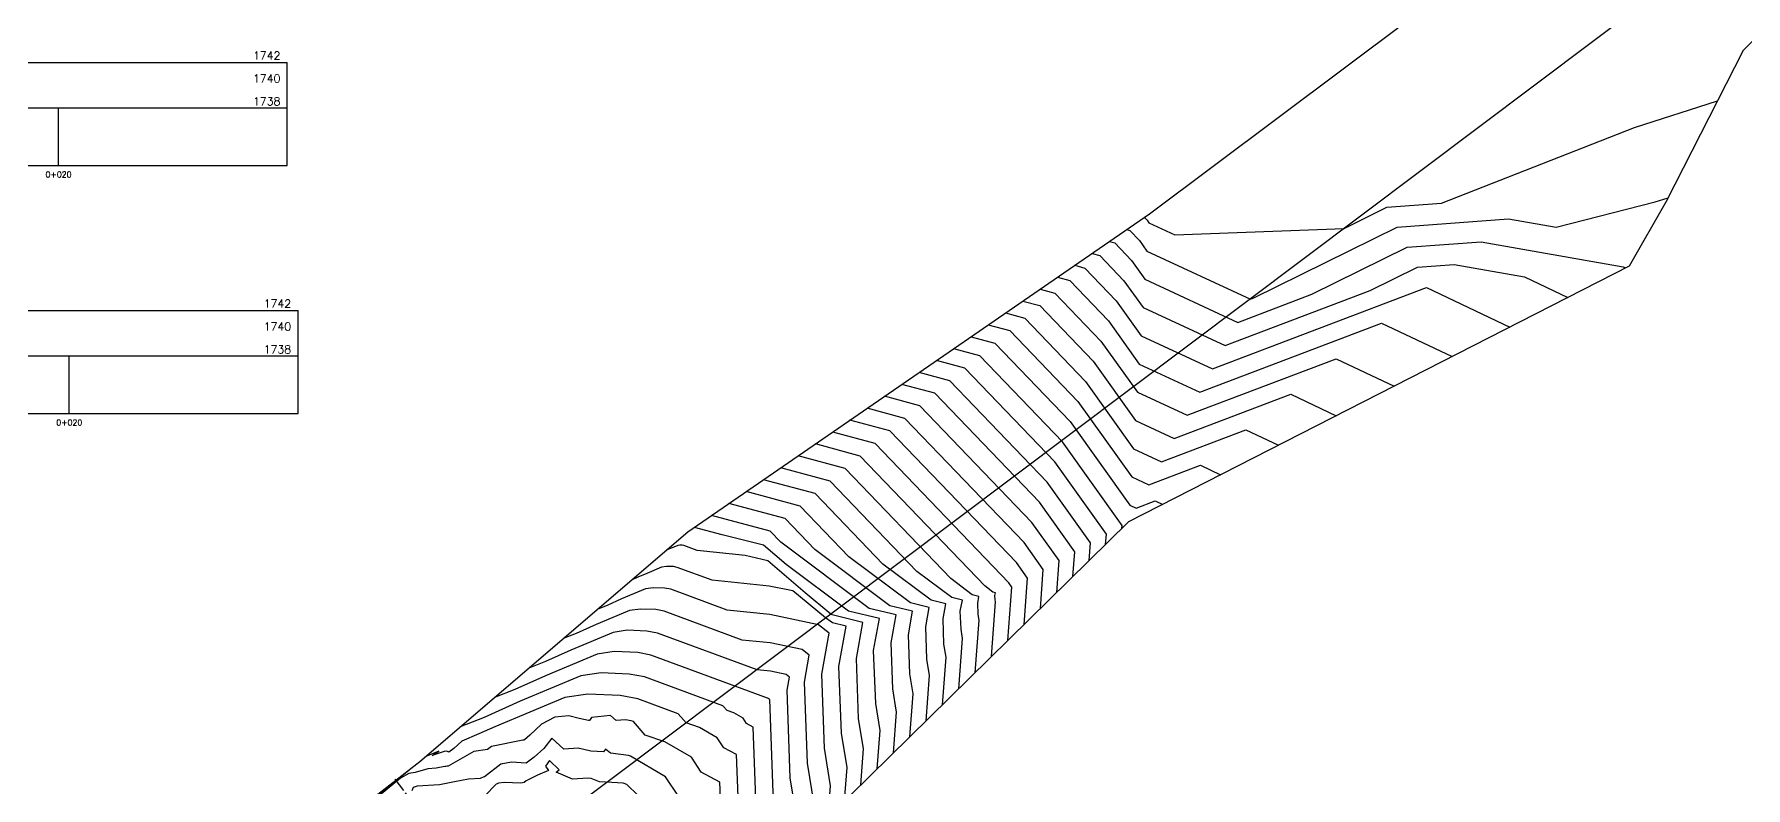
# Model space of a CAD drawing. Header units: metres. Extents: x 419533 to 423558, y 4805342 to 4807578.
# Drawn here: x 422883.7 to 423033.4, y 4807351.6 to 4807417.6 of the extents above; entities that cross this region are included whole.
import ezdxf

# ---------------------------------------------------------------- set-up
doc = ezdxf.new("R2010")
doc.units = ezdxf.units.M
doc.linetypes.add('PHANTOM', pattern=[2.5, 1.25, -0.25, 0.25, -0.25, 0.25, -0.25])
for name, color, linetype in [('C-ROAD-PROF-TEXT', 11, 'Continuous'), ('C-ROAD-PROF-TICK', 7, 'Continuous'), ('C-ROAD-PROF-TTLB', 5, 'Continuous'), ('C-TINN-BNDY', 110, 'Continuous'), ('C-TOPO-MAJR', 9, 'Continuous'), ('C-TOPO-MINR', 8, 'Continuous'), ('LS', 7, 'Continuous')]:
    doc.layers.add(name, color=color, linetype=linetype)
doc.styles.get("Standard").update_dxf_attribs({"font": 'simplex.shx'})

# ---------------------------------------------------------------- blocks, each defined once
blk = doc.blocks.new('Susp A +0 +0')
at = {"linetype": 'PHANTOM', "flags": 128}
for points in [[(0, -11.38), (0, 11.38)], [(-11.38, 0), (11.38, 0)]]:
    blk.add_lwpolyline(points, dxfattribs=at)
at = {"flags": 128}
blk.add_lwpolyline([(-3.4, -3.4), (-3.4, 3.4), (3.4, 3.4), (3.4, -3.4)], close=True, dxfattribs=at)
at = {"layer": 'LS', "insert": (-3.27, -0.38), "char_height": 0.5158, "width": 9.1359, "attachment_point": 1}
blk.add_mtext('Susp A\\PBase +0 Leg +0', dxfattribs=at)
blk = doc.blocks.new('tower_bases_layout_1')
at = {"color": 31, "lineweight": 30, "true_color": 0xffbd7a, "elevation": 1718.01}
blk.add_lwpolyline([(423449.83, 4807399.59), (423130.59, 4807500.11), (421950.92, 4806613), (421795.04, 4806430.99), (421305.02, 4806147.04), (421305.02, 4806147.04), (420630.08, 4805770.97), (419765.16, 4805549.54), (419617.36, 4805580.09)], dxfattribs=at)
at = {"rotation": 306.94322494}
blk.add_blockref('Susp A +0 +0', (422922.06, 4807343.3, 1740.54), dxfattribs=at)
blk = doc.blocks.new('leg_extensions_profiles_1')
at = {"layer": 'C-TINN-BNDY', "color": 110, "linetype": 'Continuous', "lineweight": -3, "flags": 128}
for points in [[(422172.4, 4806802.79), (422201.44, 4806820.08), (422251.05, 4806867.23), (422301.43, 4806898.88), (422367.29, 4806957.11), (422403.82, 4806979.96), (422487.95, 4807034.01), (422492.1, 4807036.74), (422549.12, 4807073.4), (422585.79, 4807109.09), (422612.12, 4807123.21), (422670.52, 4807165.95), (422709.26, 4807207.21), (422718.19, 4807218.52), (422723.23, 4807221.36), (422766.67, 4807244.99), (422813.42, 4807269.91), (422858.13, 4807307.81), (422917.4, 4807353.92), (422940.85, 4807374.03), (422981.22, 4807401.84), (423054.78, 4807456.97)], [(423078.77, 4807461.2), (423033.14, 4807416.13), (423026.41, 4807402.94), (423023.17, 4807397.27), (422979.4, 4807374.91), (422934.17, 4807330.43), (422885.07, 4807295.41), (422877.92, 4807292.45), (422800.6, 4807234.6), (422739.16, 4807184.67), (422670.36, 4807136.21), (422640.99, 4807115.07), (422591.91, 4807092), (422552.85, 4807047.84), (422506.52, 4807013.22), (422490.82, 4807004.03), (422435.8, 4806971.81), (422359.73, 4806920.46), (422308.03, 4806873.45), (422277.37, 4806842.43), (422235.26, 4806803.92), (422183.95, 4806768.39)]]:
    blk.add_lwpolyline(points, dxfattribs=at)
at = {"layer": 'C-TOPO-MAJR', "color": 9, "linetype": 'Continuous', "lineweight": -3, "flags": 128}
for points, elevation in [([(422976.2, 4807398.39), (422976.88, 4807398.21), (422978.99, 4807396), (422980.67, 4807393.65), (422987.84, 4807390.32), (423000.52, 4807395.13), (423004.65, 4807397.17), (423007.86, 4807397.41), (423014.01, 4807396.33), (423017.8, 4807394.53)], 1705), ([(422968.64, 4807393.18), (422970.32, 4807392.73), (422975.63, 4807387.19), (422979.83, 4807381.3), (422982.28, 4807380.16), (422989.64, 4807382.96), (422992.5, 4807381.6)], 1710), ([(422975.96, 4807371.52), (422976.07, 4807373.05), (422972.27, 4807378.38), (422963.77, 4807387.24), (422961.08, 4807387.97)], 1715), ([(422968.83, 4807364.51), (422969.18, 4807369.19), (422968.91, 4807369.57), (422957.22, 4807381.76), (422953.52, 4807382.76)], 1720), ([(422961.69, 4807357.49), (422961.99, 4807361.47), (422961.76, 4807362.9), (422961.65, 4807365.71), (422961.96, 4807367.4), (422960.32, 4807367.8), (422954.93, 4807371.84), (422950.67, 4807376.28), (422945.96, 4807377.55)], 1725), ([(422954.56, 4807350.48), (422954.78, 4807353.42), (422954.29, 4807356.4), (422954.07, 4807362.25), (422954.71, 4807365.78), (422953.49, 4807366.07), (422952.89, 4807366.49), (422950.04, 4807368.85), (422947.97, 4807369.28), (422942.98, 4807369.79), (422939.92, 4807370.92), (422939.59, 4807370.98), (422938.99, 4807371), (422938.56, 4807370.94), (422937.26, 4807370.39), (422936.48, 4807370.05), (422935.97, 4807369.84)], 1730), ([(422947.42, 4807343.47), (422947.57, 4807345.38), (422946.83, 4807349.91), (422946.56, 4807356.94), (422945.99, 4807357.26), (422945.69, 4807357.71), (422944.88, 4807358.18), (422944.28, 4807358.38), (422943.92, 4807358.8), (422937.05, 4807361.33), (422935.71, 4807361.58), (422933.27, 4807361.68), (422931.5, 4807361.42), (422926.2, 4807359.2), (422923.04, 4807357.79), (422920.95, 4807356.96)], 1735)]:
    blk.add_lwpolyline(points, dxfattribs=dict(at, elevation=elevation))
at = {"layer": 'C-TOPO-MINR', "color": 8, "linetype": 'Continuous', "lineweight": -3, "flags": 128}
for points, elevation in [([(422980.74, 4807401.52), (422980.81, 4807401.5), (422981.01, 4807401.29), (422981.17, 4807401.06), (422983.43, 4807400.01), (422998.24, 4807400.58), (423001.98, 4807402.43), (423006.75, 4807402.79), (423023.65, 4807409.39), (423030.9, 4807411.74)], 1702), ([(422979.23, 4807400.47), (422979.5, 4807400.4), (422980.34, 4807399.53), (422981, 4807398.59), (422990.07, 4807394.38), (422990.34, 4807394.49), (423002.87, 4807400.68), (423012.62, 4807401.41), (423016.8, 4807400.67), (423025.44, 4807402.9), (423026.58, 4807403.26)], 1703), ([(422977.72, 4807399.43), (422978.19, 4807399.31), (422979.66, 4807397.76), (422980.83, 4807396.12), (422988.96, 4807392.35), (422995.43, 4807394.81), (423003.76, 4807398.93), (423010.24, 4807399.41), (423022.64, 4807397.22), (423022.86, 4807397.12)], 1704), ([(422974.69, 4807397.35), (422975.57, 4807397.11), (422978.32, 4807394.24), (422980.5, 4807391.18), (422986.73, 4807388.29), (423005.46, 4807395.39), (423012.74, 4807391.94)], 1706), ([(422971.67, 4807395.26), (422972.95, 4807394.92), (422976.98, 4807390.71), (422980.17, 4807386.24), (422984.51, 4807384.23), (422997.55, 4807389.17), (423002.62, 4807386.77)], 1708), ([(422973.18, 4807396.31), (422974.26, 4807396.02), (422977.65, 4807392.48), (422980.33, 4807388.71), (422985.62, 4807386.26), (423001.5, 4807392.28), (423007.68, 4807389.36)], 1707), ([(422970.15, 4807394.22), (422971.63, 4807393.82), (422976.3, 4807388.95), (422980, 4807383.77), (422983.39, 4807382.19), (422993.59, 4807386.07), (422997.56, 4807384.19)], 1709), ([(422965.62, 4807391.1), (422967.7, 4807390.53), (422974.29, 4807383.67), (422979.5, 4807376.36), (422980.06, 4807376.1), (422981.73, 4807376.74), (422982.38, 4807376.43)], 1712), ([(422967.13, 4807392.14), (422969.01, 4807391.63), (422974.96, 4807385.43), (422979.67, 4807378.83), (422981.17, 4807378.13), (422985.68, 4807379.85), (422987.44, 4807379.01)], 1711), ([(422978.81, 4807374.33), (422978.83, 4807374.59), (422973.62, 4807381.9), (422966.39, 4807389.44), (422964.11, 4807390.05)], 1713), ([(422977.39, 4807372.93), (422977.45, 4807373.82), (422972.94, 4807380.14), (422965.08, 4807388.34), (422962.59, 4807389.01)], 1714), ([(422974.53, 4807370.12), (422974.7, 4807372.28), (422971.6, 4807376.62), (422962.46, 4807386.15), (422959.57, 4807386.93)], 1716), ([(422971.68, 4807367.31), (422971.94, 4807370.73), (422970.26, 4807373.09), (422959.84, 4807383.95), (422956.54, 4807384.84)], 1718), ([(422973.11, 4807368.72), (422973.32, 4807371.51), (422970.93, 4807374.85), (422961.15, 4807385.05), (422958.06, 4807385.89)], 1717), ([(422970.25, 4807365.91), (422970.56, 4807369.96), (422969.58, 4807371.33), (422958.53, 4807382.86), (422955.03, 4807383.8)], 1719), ([(422967.4, 4807363.11), (422967.76, 4807367.9), (422967.73, 4807368.09), (422967.71, 4807368.47), (422967.76, 4807368.7), (422967.53, 4807368.75), (422966.81, 4807369.3), (422955.91, 4807380.66), (422952.01, 4807381.72)], 1721), ([(422965.97, 4807361.7), (422966.32, 4807366.29), (422966.24, 4807366.79), (422966.2, 4807367.78), (422966.31, 4807368.38), (422965.73, 4807368.52), (422963.84, 4807369.93), (422954.6, 4807379.57), (422950.49, 4807380.67)], 1722), ([(422964.54, 4807360.3), (422964.87, 4807364.68), (422964.74, 4807365.5), (422964.68, 4807367.09), (422964.86, 4807368.05), (422963.93, 4807368.28), (422960.87, 4807370.57), (422953.29, 4807378.47), (422948.98, 4807379.63)], 1723), ([(422963.12, 4807358.9), (422963.43, 4807363.07), (422963.25, 4807364.2), (422963.17, 4807366.4), (422963.41, 4807367.73), (422962.12, 4807368.04), (422957.9, 4807371.2), (422951.98, 4807377.37), (422947.47, 4807378.59)], 1724), ([(422960.26, 4807356.09), (422960.55, 4807359.86), (422960.26, 4807361.6), (422960.14, 4807365.02), (422960.51, 4807367.08), (422958.52, 4807367.56), (422951.96, 4807372.47), (422949.36, 4807375.18), (422944.44, 4807376.51)], 1726), ([(422957.41, 4807353.29), (422957.66, 4807356.64), (422957.28, 4807359), (422957.1, 4807363.63), (422957.61, 4807366.43), (422954.91, 4807367.08), (422949.46, 4807371.16), (422947.47, 4807372.86), (422943.84, 4807373.77), (422941.42, 4807374.42)], 1728), ([(422958.84, 4807354.69), (422959.11, 4807358.25), (422958.77, 4807360.3), (422958.62, 4807364.32), (422959.06, 4807366.75), (422956.71, 4807367.32), (422948.99, 4807373.11), (422948.05, 4807374.08), (422942.93, 4807375.46)], 1727), ([(422955.98, 4807351.88), (422956.22, 4807355.03), (422955.79, 4807357.7), (422955.59, 4807362.94), (422956.16, 4807366.1), (422953.46, 4807366.76), (422953.36, 4807366.83), (422951.12, 4807368.68), (422947.84, 4807371.48), (422945.86, 4807371.97), (422941.67, 4807372.4), (422940.49, 4807372.83), (422940.37, 4807372.86), (422940.14, 4807372.87), (422939.97, 4807372.84), (422939.47, 4807372.63), (422939.17, 4807372.5), (422938.97, 4807372.42)], 1729), ([(422953.13, 4807349.08), (422953.34, 4807351.81), (422952.8, 4807355.1), (422952.56, 4807361.56), (422953.21, 4807365.16), (422952.29, 4807365.9), (422948.01, 4807366.8), (422944.29, 4807367.17), (422939.35, 4807369), (422938.82, 4807369.1), (422937.85, 4807369.14), (422937.15, 4807369.03), (422935.04, 4807368.15), (422933.79, 4807367.59), (422932.97, 4807367.27)], 1731), ([(422951.7, 4807347.67), (422951.89, 4807350.21), (422951.31, 4807353.8), (422951.04, 4807360.87), (422951.47, 4807363.24), (422950.86, 4807363.73), (422948.05, 4807364.31), (422945.6, 4807364.56), (422938.77, 4807367.08), (422938.04, 4807367.22), (422936.7, 4807367.27), (422935.74, 4807367.13), (422932.83, 4807365.92), (422931.1, 4807365.14), (422929.96, 4807364.69)], 1732), ([(422950.28, 4807346.27), (422950.45, 4807348.6), (422949.81, 4807352.5), (422949.53, 4807360.18), (422949.73, 4807361.31), (422949.44, 4807361.55), (422948.09, 4807361.83), (422946.91, 4807361.95), (422938.2, 4807365.16), (422937.27, 4807365.34), (422935.56, 4807365.41), (422934.32, 4807365.23), (422930.62, 4807363.68), (422928.41, 4807362.69), (422926.96, 4807362.11)], 1733), ([(422948.85, 4807344.87), (422949.01, 4807346.99), (422948.32, 4807351.21), (422948.01, 4807359.35), (422947.97, 4807359.38), (422947.95, 4807359.41), (422947.9, 4807359.44), (422947.85, 4807359.46), (422947.83, 4807359.48), (422937.62, 4807363.25), (422936.49, 4807363.46), (422934.41, 4807363.55), (422932.91, 4807363.32), (422928.41, 4807361.44), (422925.73, 4807360.24), (422923.95, 4807359.54)], 1734), ([(422945.99, 4807342.06), (422946.12, 4807343.77), (422945.34, 4807348.61), (422945.11, 4807354.53), (422944.01, 4807355.14), (422943.43, 4807356.01), (422941.86, 4807356.92), (422940.7, 4807357.31), (422940, 4807358.11), (422936.48, 4807359.41), (422934.94, 4807359.7), (422932.12, 4807359.82), (422930.09, 4807359.52), (422923.98, 4807356.96), (422922.58, 4807356.34), (422921.09, 4807355.72), (422920.39, 4807355.06), (422919.94, 4807354.75), (422919.77, 4807354.84), (422919.54, 4807354.81), (422918.5, 4807354.47), (422919.08, 4807354.83), (422917.95, 4807354.38)], 1736), ([(422943.84, 4807347.31), (422943.66, 4807352.11), (422942.02, 4807353.01), (422941.17, 4807354.31), (422938.84, 4807355.66), (422937.13, 4807356.24), (422936.09, 4807357.43), (422935.9, 4807357.5), (422935.39, 4807357.59), (422934.59, 4807357.52), (422934.09, 4807357.96), (422932.43, 4807357.77), (422932.26, 4807357.51), (422932.15, 4807357.51), (422931.36, 4807357.68), (422930.44, 4807357.94), (422929.22, 4807357.81), (422928.06, 4807357.2), (422927.02, 4807356.23), (422926.56, 4807355.83), (422926.51, 4807355.79), (422926.41, 4807355.8), (422923.68, 4807355.23), (422923.34, 4807354.97), (422922.15, 4807354.82), (422919.9, 4807353.53), (422919.81, 4807353.52), (422919.7, 4807353.5), (422919.61, 4807353.49), (422918.83, 4807353.34), (422918.12, 4807353.3), (422917.01, 4807352.96), (422916.45, 4807352.89), (422915.73, 4807352.48), (422912.06, 4807349.44)], 1737), ([(422940.04, 4807350.89), (422938.91, 4807352.6), (422935.83, 4807354.4), (422935.67, 4807354.46), (422934.08, 4807354.65), (422933.65, 4807355.02), (422933.49, 4807354.77), (422932.37, 4807354.85), (422931.26, 4807355.09), (422930.01, 4807355), (422928.97, 4807355.98), (422928.27, 4807355.07), (422927.4, 4807354.3), (422926.71, 4807353.8), (422925.42, 4807353.88), (422924.5, 4807353.69), (422923.07, 4807352.59), (422922.94, 4807352.57), (422922.69, 4807352.43), (422921.67, 4807352.39), (422920.45, 4807352.15), (422919.42, 4807351.94), (422919.14, 4807351.89), (422917.17, 4807351.78), (422916.82, 4807351.67), (422916.72, 4807351.36)], 1738), ([(422916.8, 4807353.45), (422900.7, 4807340.29), (422902.63, 4807340.48), (422905.12, 4807343.29), (422905.8, 4807343.24), (422904.96, 4807342.57), (422903.79, 4807341.14), (422903.22, 4807339.72), (422903.09, 4807339.43), (422902.55, 4807339.02), (422898.44, 4807332), (422896.64, 4807324.24), (422896.51, 4807323.54), (422896.54, 4807323.45), (422896.17, 4807309.37), (422896.51, 4807309.3), (422899.75, 4807307.18), (422907.39, 4807311.33)], 1736), ([(422936.48, 4807351), (422935.52, 4807351.92), (422935.2, 4807352.03), (422934.21, 4807352.1), (422933.12, 4807352.14), (422932.39, 4807352.45), (422932.12, 4807352.48), (422930.77, 4807352.4), (422929.33, 4807352.99), (422929.61, 4807353.19), (422928.75, 4807354.01), (422928.39, 4807353.52), (422928.66, 4807353.14), (422927.7, 4807352.75), (422926.71, 4807352.23), (422926.55, 4807352.09), (422926.24, 4807352.04), (422924.79, 4807352.09), (422924.28, 4807352.05), (422924.17, 4807351.99), (422924.1, 4807351.96), (422923.11, 4807350.93)], 1739)]:
    blk.add_lwpolyline(points, dxfattribs=dict(at, elevation=elevation))

msp = doc.modelspace()

# ---------------------------------------------------------------- linework, layer by layer
at = {"layer": 'C-ROAD-PROF-TICK', "color": 7, "linetype": 'Continuous', "lineweight": -3}
for p, q in [((422885.82, 4807406.09), (422885.82, 4807411.09)), ((422886.76, 4807384.39), (422886.76, 4807389.39))]:
    msp.add_line(p, q, dxfattribs=at)
at = {"layer": 'C-ROAD-PROF-TTLB', "color": 5, "linetype": 'Continuous', "lineweight": -3}
for p, q in [((422845.82, 4807415.09), (422905.82, 4807415.09)), ((422905.82, 4807411.09), (422905.82, 4807415.09)), ((422846.76, 4807393.39), (422906.76, 4807393.39)), ((422906.76, 4807389.39), (422906.76, 4807393.39))]:
    msp.add_line(p, q, dxfattribs=at)
for points in [[(422845.82, 4807406.09), (422905.82, 4807406.09), (422905.82, 4807411.09), (422845.82, 4807411.09)], [(422846.76, 4807384.39), (422906.76, 4807384.39), (422906.76, 4807389.39), (422846.76, 4807389.39)]]:
    msp.add_3dface(points, dxfattribs=at)
at = {"layer": 'C-TOPO-MAJR', "color": 9, "linetype": 'Continuous', "lineweight": -3, "flags": 128}
for points, elevation in [([(422976.2, 4807398.39), (422976.88, 4807398.21), (422978.99, 4807396), (422980.67, 4807393.65), (422987.84, 4807390.32), (423000.52, 4807395.13), (423004.65, 4807397.17), (423007.86, 4807397.41), (423014.01, 4807396.33), (423017.8, 4807394.53)], 1705), ([(422968.64, 4807393.18), (422970.32, 4807392.73), (422975.63, 4807387.19), (422979.83, 4807381.3), (422982.28, 4807380.16), (422989.64, 4807382.96), (422992.5, 4807381.6)], 1710), ([(422975.96, 4807371.52), (422976.07, 4807373.05), (422972.27, 4807378.38), (422963.77, 4807387.24), (422961.08, 4807387.97)], 1715), ([(422968.83, 4807364.51), (422969.18, 4807369.19), (422968.91, 4807369.57), (422957.22, 4807381.76), (422953.52, 4807382.76)], 1720), ([(422961.69, 4807357.49), (422961.99, 4807361.47), (422961.76, 4807362.9), (422961.65, 4807365.71), (422961.96, 4807367.4), (422960.32, 4807367.8), (422954.93, 4807371.84), (422950.67, 4807376.28), (422945.96, 4807377.55)], 1725), ([(422954.56, 4807350.48), (422954.78, 4807353.42), (422954.29, 4807356.4), (422954.07, 4807362.25), (422954.71, 4807365.78), (422953.49, 4807366.07), (422952.89, 4807366.49), (422950.04, 4807368.85), (422947.97, 4807369.28), (422942.98, 4807369.79), (422939.92, 4807370.92), (422939.59, 4807370.98), (422938.99, 4807371), (422938.56, 4807370.94), (422937.26, 4807370.39), (422936.48, 4807370.05), (422935.97, 4807369.84)], 1730), ([(422947.42, 4807343.47), (422947.57, 4807345.38), (422946.83, 4807349.91), (422946.56, 4807356.94), (422945.99, 4807357.26), (422945.69, 4807357.71), (422944.88, 4807358.18), (422944.28, 4807358.38), (422943.92, 4807358.8), (422937.05, 4807361.33), (422935.71, 4807361.58), (422933.27, 4807361.68), (422931.5, 4807361.42), (422926.2, 4807359.2), (422923.04, 4807357.79), (422920.95, 4807356.96)], 1735)]:
    msp.add_lwpolyline(points, dxfattribs=dict(at, elevation=elevation))
at = {"layer": 'C-TOPO-MINR', "color": 8, "linetype": 'Continuous', "lineweight": -3, "flags": 128}
for points, elevation in [([(422980.74, 4807401.52), (422980.81, 4807401.5), (422981.01, 4807401.29), (422981.17, 4807401.06), (422983.43, 4807400.01), (422998.24, 4807400.58), (423001.98, 4807402.43), (423006.75, 4807402.79), (423023.65, 4807409.39), (423030.9, 4807411.74)], 1702), ([(422979.23, 4807400.47), (422979.5, 4807400.4), (422980.34, 4807399.53), (422981, 4807398.59), (422990.07, 4807394.38), (422990.34, 4807394.49), (423002.87, 4807400.68), (423012.62, 4807401.41), (423016.8, 4807400.67), (423025.44, 4807402.9), (423026.58, 4807403.26)], 1703), ([(422977.72, 4807399.43), (422978.19, 4807399.31), (422979.66, 4807397.76), (422980.83, 4807396.12), (422988.96, 4807392.35), (422995.43, 4807394.81), (423003.76, 4807398.93), (423010.24, 4807399.41), (423022.64, 4807397.22), (423022.86, 4807397.12)], 1704), ([(422974.69, 4807397.35), (422975.57, 4807397.11), (422978.32, 4807394.24), (422980.5, 4807391.18), (422986.73, 4807388.29), (423005.46, 4807395.39), (423012.74, 4807391.94)], 1706), ([(422971.67, 4807395.26), (422972.95, 4807394.92), (422976.98, 4807390.71), (422980.17, 4807386.24), (422984.51, 4807384.23), (422997.55, 4807389.17), (423002.62, 4807386.77)], 1708), ([(422973.18, 4807396.31), (422974.26, 4807396.02), (422977.65, 4807392.48), (422980.33, 4807388.71), (422985.62, 4807386.26), (423001.5, 4807392.28), (423007.68, 4807389.36)], 1707), ([(422970.15, 4807394.22), (422971.63, 4807393.82), (422976.3, 4807388.95), (422980, 4807383.77), (422983.39, 4807382.19), (422993.59, 4807386.07), (422997.56, 4807384.19)], 1709), ([(422965.62, 4807391.1), (422967.7, 4807390.53), (422974.29, 4807383.67), (422979.5, 4807376.36), (422980.06, 4807376.1), (422981.73, 4807376.74), (422982.38, 4807376.43)], 1712), ([(422967.13, 4807392.14), (422969.01, 4807391.63), (422974.96, 4807385.43), (422979.67, 4807378.83), (422981.17, 4807378.13), (422985.68, 4807379.85), (422987.44, 4807379.01)], 1711), ([(422978.81, 4807374.33), (422978.83, 4807374.59), (422973.62, 4807381.9), (422966.39, 4807389.44), (422964.11, 4807390.05)], 1713), ([(422977.39, 4807372.93), (422977.45, 4807373.82), (422972.94, 4807380.14), (422965.08, 4807388.34), (422962.59, 4807389.01)], 1714), ([(422974.53, 4807370.12), (422974.7, 4807372.28), (422971.6, 4807376.62), (422962.46, 4807386.15), (422959.57, 4807386.93)], 1716), ([(422971.68, 4807367.31), (422971.94, 4807370.73), (422970.26, 4807373.09), (422959.84, 4807383.95), (422956.54, 4807384.84)], 1718), ([(422973.11, 4807368.72), (422973.32, 4807371.51), (422970.93, 4807374.85), (422961.15, 4807385.05), (422958.06, 4807385.89)], 1717), ([(422970.25, 4807365.91), (422970.56, 4807369.96), (422969.58, 4807371.33), (422958.53, 4807382.86), (422955.03, 4807383.8)], 1719), ([(422967.4, 4807363.11), (422967.76, 4807367.9), (422967.73, 4807368.09), (422967.71, 4807368.47), (422967.76, 4807368.7), (422967.53, 4807368.75), (422966.81, 4807369.3), (422955.91, 4807380.66), (422952.01, 4807381.72)], 1721), ([(422965.97, 4807361.7), (422966.32, 4807366.29), (422966.24, 4807366.79), (422966.2, 4807367.78), (422966.31, 4807368.38), (422965.73, 4807368.52), (422963.84, 4807369.93), (422954.6, 4807379.57), (422950.49, 4807380.67)], 1722), ([(422964.54, 4807360.3), (422964.87, 4807364.68), (422964.74, 4807365.5), (422964.68, 4807367.09), (422964.86, 4807368.05), (422963.93, 4807368.28), (422960.87, 4807370.57), (422953.29, 4807378.47), (422948.98, 4807379.63)], 1723), ([(422963.12, 4807358.9), (422963.43, 4807363.07), (422963.25, 4807364.2), (422963.17, 4807366.4), (422963.41, 4807367.73), (422962.12, 4807368.04), (422957.9, 4807371.2), (422951.98, 4807377.37), (422947.47, 4807378.59)], 1724), ([(422960.26, 4807356.09), (422960.55, 4807359.86), (422960.26, 4807361.6), (422960.14, 4807365.02), (422960.51, 4807367.08), (422958.52, 4807367.56), (422951.96, 4807372.47), (422949.36, 4807375.18), (422944.44, 4807376.51)], 1726), ([(422957.41, 4807353.29), (422957.66, 4807356.64), (422957.28, 4807359), (422957.1, 4807363.63), (422957.61, 4807366.43), (422954.91, 4807367.08), (422949.46, 4807371.16), (422947.47, 4807372.86), (422943.84, 4807373.77), (422941.42, 4807374.42)], 1728), ([(422958.84, 4807354.69), (422959.11, 4807358.25), (422958.77, 4807360.3), (422958.62, 4807364.32), (422959.06, 4807366.75), (422956.71, 4807367.32), (422948.99, 4807373.11), (422948.05, 4807374.08), (422942.93, 4807375.46)], 1727), ([(422955.98, 4807351.88), (422956.22, 4807355.03), (422955.79, 4807357.7), (422955.59, 4807362.94), (422956.16, 4807366.1), (422953.46, 4807366.76), (422953.36, 4807366.83), (422951.12, 4807368.68), (422947.84, 4807371.48), (422945.86, 4807371.97), (422941.67, 4807372.4), (422940.49, 4807372.83), (422940.37, 4807372.86), (422940.14, 4807372.87), (422939.97, 4807372.84), (422939.47, 4807372.63), (422939.17, 4807372.5), (422938.97, 4807372.42)], 1729), ([(422953.13, 4807349.08), (422953.34, 4807351.81), (422952.8, 4807355.1), (422952.56, 4807361.56), (422953.21, 4807365.16), (422952.29, 4807365.9), (422948.01, 4807366.8), (422944.29, 4807367.17), (422939.35, 4807369), (422938.82, 4807369.1), (422937.85, 4807369.14), (422937.15, 4807369.03), (422935.04, 4807368.15), (422933.79, 4807367.59), (422932.97, 4807367.27)], 1731), ([(422951.7, 4807347.67), (422951.89, 4807350.21), (422951.31, 4807353.8), (422951.04, 4807360.87), (422951.47, 4807363.24), (422950.86, 4807363.73), (422948.05, 4807364.31), (422945.6, 4807364.56), (422938.77, 4807367.08), (422938.04, 4807367.22), (422936.7, 4807367.27), (422935.74, 4807367.13), (422932.83, 4807365.92), (422931.1, 4807365.14), (422929.96, 4807364.69)], 1732), ([(422950.28, 4807346.27), (422950.45, 4807348.6), (422949.81, 4807352.5), (422949.53, 4807360.18), (422949.73, 4807361.31), (422949.44, 4807361.55), (422948.09, 4807361.83), (422946.91, 4807361.95), (422938.2, 4807365.16), (422937.27, 4807365.34), (422935.56, 4807365.41), (422934.32, 4807365.23), (422930.62, 4807363.68), (422928.41, 4807362.69), (422926.96, 4807362.11)], 1733), ([(422948.85, 4807344.87), (422949.01, 4807346.99), (422948.32, 4807351.21), (422948.01, 4807359.35), (422947.97, 4807359.38), (422947.95, 4807359.41), (422947.9, 4807359.44), (422947.85, 4807359.46), (422947.83, 4807359.48), (422937.62, 4807363.25), (422936.49, 4807363.46), (422934.41, 4807363.55), (422932.91, 4807363.32), (422928.41, 4807361.44), (422925.73, 4807360.24), (422923.95, 4807359.54)], 1734), ([(422945.99, 4807342.06), (422946.12, 4807343.77), (422945.34, 4807348.61), (422945.11, 4807354.53), (422944.01, 4807355.14), (422943.43, 4807356.01), (422941.86, 4807356.92), (422940.7, 4807357.31), (422940, 4807358.11), (422936.48, 4807359.41), (422934.94, 4807359.7), (422932.12, 4807359.82), (422930.09, 4807359.52), (422923.98, 4807356.96), (422922.58, 4807356.34), (422921.09, 4807355.72), (422920.39, 4807355.06), (422919.94, 4807354.75), (422919.77, 4807354.84), (422919.54, 4807354.81), (422918.5, 4807354.47), (422919.08, 4807354.83), (422917.95, 4807354.38)], 1736), ([(422943.84, 4807347.31), (422943.66, 4807352.11), (422942.02, 4807353.01), (422941.17, 4807354.31), (422938.84, 4807355.66), (422937.13, 4807356.24), (422936.09, 4807357.43), (422935.9, 4807357.5), (422935.39, 4807357.59), (422934.59, 4807357.52), (422934.09, 4807357.96), (422932.43, 4807357.77), (422932.26, 4807357.51), (422932.15, 4807357.51), (422931.36, 4807357.68), (422930.44, 4807357.94), (422929.22, 4807357.81), (422928.06, 4807357.2), (422927.02, 4807356.23), (422926.56, 4807355.83), (422926.51, 4807355.79), (422926.41, 4807355.8), (422923.68, 4807355.23), (422923.34, 4807354.97), (422922.15, 4807354.82), (422919.9, 4807353.53), (422919.81, 4807353.52), (422919.7, 4807353.5), (422919.61, 4807353.49), (422918.83, 4807353.34), (422918.12, 4807353.3), (422917.01, 4807352.96), (422916.45, 4807352.89), (422915.73, 4807352.48), (422912.06, 4807349.44)], 1737), ([(422940.04, 4807350.89), (422938.91, 4807352.6), (422935.83, 4807354.4), (422935.67, 4807354.46), (422934.08, 4807354.65), (422933.65, 4807355.02), (422933.49, 4807354.77), (422932.37, 4807354.85), (422931.26, 4807355.09), (422930.01, 4807355), (422928.97, 4807355.98), (422928.27, 4807355.07), (422927.4, 4807354.3), (422926.71, 4807353.8), (422925.42, 4807353.88), (422924.5, 4807353.69), (422923.07, 4807352.59), (422922.94, 4807352.57), (422922.69, 4807352.43), (422921.67, 4807352.39), (422920.45, 4807352.15), (422919.42, 4807351.94), (422919.14, 4807351.89), (422917.17, 4807351.78), (422916.82, 4807351.67), (422916.72, 4807351.36)], 1738), ([(422916.8, 4807353.45), (422900.7, 4807340.29), (422902.63, 4807340.48), (422905.12, 4807343.29), (422905.8, 4807343.24), (422904.96, 4807342.57), (422903.79, 4807341.14), (422903.22, 4807339.72), (422903.09, 4807339.43), (422902.55, 4807339.02), (422898.44, 4807332), (422896.64, 4807324.24), (422896.51, 4807323.54), (422896.54, 4807323.45), (422896.17, 4807309.37), (422896.51, 4807309.3), (422899.75, 4807307.18), (422907.39, 4807311.33)], 1736), ([(422936.48, 4807351), (422935.52, 4807351.92), (422935.2, 4807352.03), (422934.21, 4807352.1), (422933.12, 4807352.14), (422932.39, 4807352.45), (422932.12, 4807352.48), (422930.77, 4807352.4), (422929.33, 4807352.99), (422929.61, 4807353.19), (422928.75, 4807354.01), (422928.39, 4807353.52), (422928.66, 4807353.14), (422927.7, 4807352.75), (422926.71, 4807352.23), (422926.55, 4807352.09), (422926.24, 4807352.04), (422924.79, 4807352.09), (422924.28, 4807352.05), (422924.17, 4807351.99), (422924.1, 4807351.96), (422923.11, 4807350.93)], 1739)]:
    msp.add_lwpolyline(points, dxfattribs=dict(at, elevation=elevation))

# ---------------------------------------------------------------- block references
for name in ['leg_extensions_profiles_1', 'tower_bases_layout_1']:
    msp.add_blockref(name, (0, 0))

# ---------------------------------------------------------------- texts
at = {"layer": 'C-ROAD-PROF-TEXT', "color": 11, "linetype": 'Continuous', "lineweight": -3}
for s, insert, char_height, attachment_point in [('{\\C256;1742}', (422902.82, 4807415.69), 0.7, 4), ('{\\C256;1740}', (422902.82, 4807413.69), 0.7, 4), ('{\\C256;1738}', (422902.82, 4807411.69), 0.7, 4), ('0+020', (422885.82, 4807405.54), 0.5, 2), ('{\\C256;1742}', (422903.76, 4807393.99), 0.7, 4), ('{\\C256;1740}', (422903.76, 4807391.99), 0.7, 4), ('{\\C256;1738}', (422903.76, 4807389.99), 0.7, 4), ('0+020', (422886.76, 4807383.84), 0.5, 2)]:
    msp.add_mtext(s, dxfattribs=dict(at, insert=insert, char_height=char_height, attachment_point=attachment_point))

doc.saveas('drawing.dxf')
